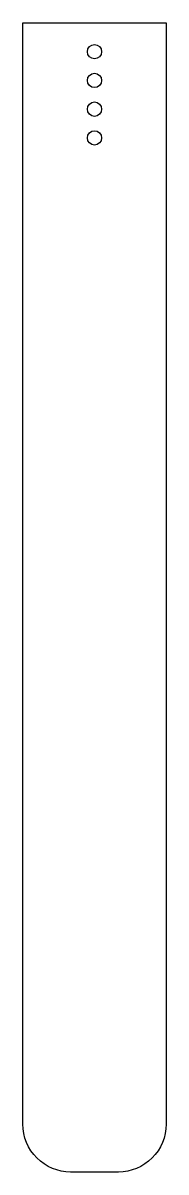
# Model space of a CAD drawing. Header units: millimetres. Extents: x 45 to 60, y -60 to 60.
import ezdxf

# ---------------------------------------------------------------- set-up
doc = ezdxf.new("R2010")
doc.units = ezdxf.units.MM
doc.layers.get('0').update_dxf_attribs({"linetype": 'CONTINUOUS'})

msp = doc.modelspace()

# ---------------------------------------------------------------- linework, layer by layer
msp.add_lwpolyline([(50, -60, -0.414214), (45, -55), (45, 60), (60, 60), (60, -55, -0.414214), (55, -60)], format="xyb", close=True)
for centre in [(52.5, 57), (52.5, 54), (52.5, 51), (52.5, 48)]:
    msp.add_circle(centre, 0.75)

doc.saveas('drawing.dxf')
